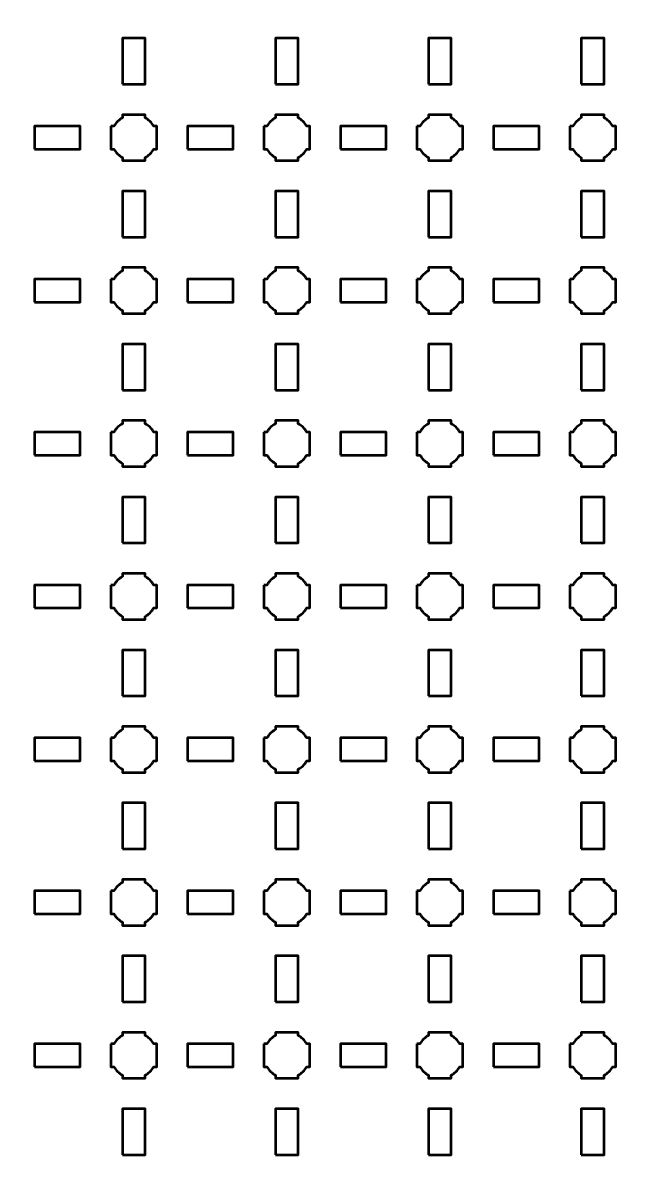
# Model space of a CAD drawing. Header units: centimetres. Extents: x -40.1 to 19.1, y -44.5 to 14.8.
# Drawn here: x -18.95 to -11, y -29.35 to -14.35 of the extents above; entities that cross this region are included whole.
import ezdxf

# ---------------------------------------------------------------- set-up
doc = ezdxf.new("R2010")
doc.units = ezdxf.units.CM
doc.header["$MEASUREMENT"] = 0
doc.layers.add('Layer 1', color=7, linetype='Continuous')

msp = doc.modelspace()

# ---------------------------------------------------------------- linework, layer by layer
at = {"layer": 'Layer 1', "color": 250, "lineweight": 53}
for points in [[(-17.65, -15.15), (-17.35, -15.15), (-17.35, -14.55), (-17.65, -14.55), (-17.65, -15.15)], [(-15.65, -15.15), (-15.35, -15.15), (-15.35, -14.55), (-15.65, -14.55), (-15.65, -15.15)], [(-13.65, -15.15), (-13.35, -15.15), (-13.35, -14.55), (-13.65, -14.55), (-13.65, -15.15)], [(-11.65, -15.15), (-11.35, -15.15), (-11.35, -14.55), (-11.65, -14.55), (-11.65, -15.15)], [(-18.8, -16), (-18.2, -16), (-18.2, -15.7), (-18.8, -15.7), (-18.8, -16)], [(-16.8, -16), (-16.2, -16), (-16.2, -15.7), (-16.8, -15.7), (-16.8, -16)], [(-14.8, -16), (-14.2, -16), (-14.2, -15.7), (-14.8, -15.7), (-14.8, -16)], [(-12.8, -16), (-12.2, -16), (-12.2, -15.7), (-12.8, -15.7), (-12.8, -16)], [(-17.65, -17.15), (-17.35, -17.15), (-17.35, -16.55), (-17.65, -16.55), (-17.65, -17.15)], [(-15.65, -17.15), (-15.35, -17.15), (-15.35, -16.55), (-15.65, -16.55), (-15.65, -17.15)], [(-13.65, -17.15), (-13.35, -17.15), (-13.35, -16.55), (-13.65, -16.55), (-13.65, -17.15)], [(-11.65, -17.15), (-11.35, -17.15), (-11.35, -16.55), (-11.65, -16.55), (-11.65, -17.15)], [(-18.8, -18), (-18.2, -18), (-18.2, -17.7), (-18.8, -17.7), (-18.8, -18)], [(-16.8, -18), (-16.2, -18), (-16.2, -17.7), (-16.8, -17.7), (-16.8, -18)], [(-14.8, -18), (-14.2, -18), (-14.2, -17.7), (-14.8, -17.7), (-14.8, -18)], [(-12.8, -18), (-12.2, -18), (-12.2, -17.7), (-12.8, -17.7), (-12.8, -18)], [(-17.65, -19.15), (-17.35, -19.15), (-17.35, -18.55), (-17.65, -18.55), (-17.65, -19.15)], [(-15.65, -19.15), (-15.35, -19.15), (-15.35, -18.55), (-15.65, -18.55), (-15.65, -19.15)], [(-13.65, -19.15), (-13.35, -19.15), (-13.35, -18.55), (-13.65, -18.55), (-13.65, -19.15)], [(-11.65, -19.15), (-11.35, -19.15), (-11.35, -18.55), (-11.65, -18.55), (-11.65, -19.15)], [(-18.8, -20), (-18.2, -20), (-18.2, -19.7), (-18.8, -19.7), (-18.8, -20)], [(-16.8, -20), (-16.2, -20), (-16.2, -19.7), (-16.8, -19.7), (-16.8, -20)], [(-14.8, -20), (-14.2, -20), (-14.2, -19.7), (-14.8, -19.7), (-14.8, -20)], [(-12.8, -20), (-12.2, -20), (-12.2, -19.7), (-12.8, -19.7), (-12.8, -20)], [(-17.65, -21.15), (-17.35, -21.15), (-17.35, -20.55), (-17.65, -20.55), (-17.65, -21.15)], [(-15.65, -21.15), (-15.35, -21.15), (-15.35, -20.55), (-15.65, -20.55), (-15.65, -21.15)], [(-13.65, -21.15), (-13.35, -21.15), (-13.35, -20.55), (-13.65, -20.55), (-13.65, -21.15)], [(-11.65, -21.15), (-11.35, -21.15), (-11.35, -20.55), (-11.65, -20.55), (-11.65, -21.15)], [(-18.8, -22), (-18.2, -22), (-18.2, -21.7), (-18.8, -21.7), (-18.8, -22)], [(-16.8, -22), (-16.2, -22), (-16.2, -21.7), (-16.8, -21.7), (-16.8, -22)], [(-14.8, -22), (-14.2, -22), (-14.2, -21.7), (-14.8, -21.7), (-14.8, -22)], [(-12.8, -22), (-12.2, -22), (-12.2, -21.7), (-12.8, -21.7), (-12.8, -22)], [(-17.65, -23.15), (-17.35, -23.15), (-17.35, -22.55), (-17.65, -22.55), (-17.65, -23.15)], [(-15.65, -23.15), (-15.35, -23.15), (-15.35, -22.55), (-15.65, -22.55), (-15.65, -23.15)], [(-13.65, -23.15), (-13.35, -23.15), (-13.35, -22.55), (-13.65, -22.55), (-13.65, -23.15)], [(-11.65, -23.15), (-11.35, -23.15), (-11.35, -22.55), (-11.65, -22.55), (-11.65, -23.15)], [(-18.8, -24), (-18.2, -24), (-18.2, -23.7), (-18.8, -23.7), (-18.8, -24)], [(-16.8, -24), (-16.2, -24), (-16.2, -23.7), (-16.8, -23.7), (-16.8, -24)], [(-14.8, -24), (-14.2, -24), (-14.2, -23.7), (-14.8, -23.7), (-14.8, -24)], [(-12.8, -24), (-12.2, -24), (-12.2, -23.7), (-12.8, -23.7), (-12.8, -24)], [(-17.65, -25.15), (-17.35, -25.15), (-17.35, -24.55), (-17.65, -24.55), (-17.65, -25.15)], [(-15.65, -25.15), (-15.35, -25.15), (-15.35, -24.55), (-15.65, -24.55), (-15.65, -25.15)], [(-13.65, -25.15), (-13.35, -25.15), (-13.35, -24.55), (-13.65, -24.55), (-13.65, -25.15)], [(-11.65, -25.15), (-11.35, -25.15), (-11.35, -24.55), (-11.65, -24.55), (-11.65, -25.15)], [(-18.8, -26), (-18.2, -26), (-18.2, -25.7), (-18.8, -25.7), (-18.8, -26)], [(-16.8, -26), (-16.2, -26), (-16.2, -25.7), (-16.8, -25.7), (-16.8, -26)], [(-14.8, -26), (-14.2, -26), (-14.2, -25.7), (-14.8, -25.7), (-14.8, -26)], [(-12.8, -26), (-12.2, -26), (-12.2, -25.7), (-12.8, -25.7), (-12.8, -26)], [(-17.65, -27.15), (-17.35, -27.15), (-17.35, -26.55), (-17.65, -26.55), (-17.65, -27.15)], [(-15.65, -27.15), (-15.35, -27.15), (-15.35, -26.55), (-15.65, -26.55), (-15.65, -27.15)], [(-13.65, -27.15), (-13.35, -27.15), (-13.35, -26.55), (-13.65, -26.55), (-13.65, -27.15)], [(-11.65, -27.15), (-11.35, -27.15), (-11.35, -26.55), (-11.65, -26.55), (-11.65, -27.15)], [(-18.8, -28), (-18.2, -28), (-18.2, -27.7), (-18.8, -27.7), (-18.8, -28)], [(-16.8, -28), (-16.2, -28), (-16.2, -27.7), (-16.8, -27.7), (-16.8, -28)], [(-14.8, -28), (-14.2, -28), (-14.2, -27.7), (-14.8, -27.7), (-14.8, -28)], [(-12.8, -28), (-12.2, -28), (-12.2, -27.7), (-12.8, -27.7), (-12.8, -28)], [(-17.65, -29.15), (-17.35, -29.15), (-17.35, -28.55), (-17.65, -28.55), (-17.65, -29.15)], [(-15.65, -29.15), (-15.35, -29.15), (-15.35, -28.55), (-15.65, -28.55), (-15.65, -29.15)], [(-13.65, -29.15), (-13.35, -29.15), (-13.35, -28.55), (-13.65, -28.55), (-13.65, -29.15)], [(-11.65, -29.15), (-11.35, -29.15), (-11.35, -28.55), (-11.65, -28.55), (-11.65, -29.15)]]:
    msp.add_lwpolyline(points, close=True, dxfattribs=at)
msp.add_open_spline([(-40.15, -44), (-40.15, -44), (-40.15, 14.3), (-40.15, 14.3), (-40.15, 14.3), (-40.15, 14.57609), (-39.92609, 14.8), (-39.65, 14.8), (-39.65, 14.8), (-39.65, 14.8), (18.65, 14.8), (18.65, 14.8), (18.65, 14.8), (18.92609, 14.8), (19.15, 14.57609), (19.15, 14.3), (19.15, 14.3), (19.15, 14.3), (19.15, -44), (19.15, -44), (19.15, -44), (19.15, -44.27609), (18.92609, -44.5), (18.65, -44.5), (18.65, -44.5), (18.65, -44.5), (-39.65, -44.5), (-39.65, -44.5), (-39.65, -44.5), (-39.92609, -44.5), (-40.15, -44.27609), (-40.15, -44)], degree=3, knots=[0, 0, 0, 0, 0.125, 0.125, 0.125, 0.125, 0.25, 0.25, 0.25, 0.25, 0.375, 0.375, 0.375, 0.375, 0.5, 0.5, 0.5, 0.5, 0.625, 0.625, 0.625, 0.625, 0.75, 0.75, 0.75, 0.75, 0.875, 0.875, 0.875, 0.875, 1, 1, 1, 1], dxfattribs=at)
at = {"layer": 'Layer 1', "lineweight": 53}
for points in [[(-17.8, -15.7), (-17.8, -15.7), (-17.75985, -15.7), (-17.75985, -15.7), (-17.75985, -15.7), (-17.7335, -15.65447), (-17.69553, -15.6165), (-17.65, -15.59015), (-17.65, -15.59015), (-17.65, -15.59015), (-17.65, -15.55), (-17.65, -15.55), (-17.65, -15.55), (-17.65, -15.55), (-17.5, -15.55), (-17.5, -15.55), (-17.5, -15.55), (-17.5, -15.55), (-17.35, -15.55), (-17.35, -15.55), (-17.35, -15.55), (-17.35, -15.55), (-17.35, -15.59015), (-17.35, -15.59015), (-17.35, -15.59015), (-17.30447, -15.6165), (-17.2665, -15.65447), (-17.24015, -15.7), (-17.24015, -15.7), (-17.24015, -15.7), (-17.2, -15.7), (-17.2, -15.7), (-17.2, -15.7), (-17.2, -15.7), (-17.2, -15.85), (-17.2, -15.85), (-17.2, -15.85), (-17.2, -15.85), (-17.2, -16), (-17.2, -16), (-17.2, -16), (-17.2, -16), (-17.24015, -16), (-17.24015, -16), (-17.24015, -16), (-17.2665, -16.04553), (-17.30447, -16.0835), (-17.35, -16.10985), (-17.35, -16.10985), (-17.35, -16.10985), (-17.35, -16.15), (-17.35, -16.15), (-17.35, -16.15), (-17.35, -16.15), (-17.5, -16.15), (-17.5, -16.15), (-17.5, -16.15), (-17.5, -16.15), (-17.65, -16.15), (-17.65, -16.15), (-17.65, -16.15), (-17.65, -16.15), (-17.65, -16.10985), (-17.65, -16.10985), (-17.65, -16.10985), (-17.69553, -16.0835), (-17.7335, -16.04553), (-17.75985, -16), (-17.75985, -16), (-17.75985, -16), (-17.8, -16), (-17.8, -16), (-17.8, -16), (-17.8, -16), (-17.8, -15.85), (-17.8, -15.85), (-17.8, -15.85), (-17.8, -15.85), (-17.8, -15.7), (-17.8, -15.7)], [(-15.8, -15.7), (-15.8, -15.7), (-15.75985, -15.7), (-15.75985, -15.7), (-15.75985, -15.7), (-15.7335, -15.65447), (-15.69553, -15.6165), (-15.65, -15.59015), (-15.65, -15.59015), (-15.65, -15.59015), (-15.65, -15.55), (-15.65, -15.55), (-15.65, -15.55), (-15.65, -15.55), (-15.5, -15.55), (-15.5, -15.55), (-15.5, -15.55), (-15.5, -15.55), (-15.35, -15.55), (-15.35, -15.55), (-15.35, -15.55), (-15.35, -15.55), (-15.35, -15.59015), (-15.35, -15.59015), (-15.35, -15.59015), (-15.30447, -15.6165), (-15.2665, -15.65447), (-15.24015, -15.7), (-15.24015, -15.7), (-15.24015, -15.7), (-15.2, -15.7), (-15.2, -15.7), (-15.2, -15.7), (-15.2, -15.7), (-15.2, -15.85), (-15.2, -15.85), (-15.2, -15.85), (-15.2, -15.85), (-15.2, -16), (-15.2, -16), (-15.2, -16), (-15.2, -16), (-15.24015, -16), (-15.24015, -16), (-15.24015, -16), (-15.2665, -16.04553), (-15.30447, -16.0835), (-15.35, -16.10985), (-15.35, -16.10985), (-15.35, -16.10985), (-15.35, -16.15), (-15.35, -16.15), (-15.35, -16.15), (-15.35, -16.15), (-15.5, -16.15), (-15.5, -16.15), (-15.5, -16.15), (-15.5, -16.15), (-15.65, -16.15), (-15.65, -16.15), (-15.65, -16.15), (-15.65, -16.15), (-15.65, -16.10985), (-15.65, -16.10985), (-15.65, -16.10985), (-15.69553, -16.0835), (-15.7335, -16.04553), (-15.75985, -16), (-15.75985, -16), (-15.75985, -16), (-15.8, -16), (-15.8, -16), (-15.8, -16), (-15.8, -16), (-15.8, -15.85), (-15.8, -15.85), (-15.8, -15.85), (-15.8, -15.85), (-15.8, -15.7), (-15.8, -15.7)], [(-13.8, -15.7), (-13.8, -15.7), (-13.75985, -15.7), (-13.75985, -15.7), (-13.75985, -15.7), (-13.7335, -15.65447), (-13.69553, -15.6165), (-13.65, -15.59015), (-13.65, -15.59015), (-13.65, -15.59015), (-13.65, -15.55), (-13.65, -15.55), (-13.65, -15.55), (-13.65, -15.55), (-13.5, -15.55), (-13.5, -15.55), (-13.5, -15.55), (-13.5, -15.55), (-13.35, -15.55), (-13.35, -15.55), (-13.35, -15.55), (-13.35, -15.55), (-13.35, -15.59015), (-13.35, -15.59015), (-13.35, -15.59015), (-13.30447, -15.6165), (-13.2665, -15.65447), (-13.24015, -15.7), (-13.24015, -15.7), (-13.24015, -15.7), (-13.2, -15.7), (-13.2, -15.7), (-13.2, -15.7), (-13.2, -15.7), (-13.2, -15.85), (-13.2, -15.85), (-13.2, -15.85), (-13.2, -15.85), (-13.2, -16), (-13.2, -16), (-13.2, -16), (-13.2, -16), (-13.24015, -16), (-13.24015, -16), (-13.24015, -16), (-13.2665, -16.04553), (-13.30447, -16.0835), (-13.35, -16.10985), (-13.35, -16.10985), (-13.35, -16.10985), (-13.35, -16.15), (-13.35, -16.15), (-13.35, -16.15), (-13.35, -16.15), (-13.5, -16.15), (-13.5, -16.15), (-13.5, -16.15), (-13.5, -16.15), (-13.65, -16.15), (-13.65, -16.15), (-13.65, -16.15), (-13.65, -16.15), (-13.65, -16.10985), (-13.65, -16.10985), (-13.65, -16.10985), (-13.69553, -16.0835), (-13.7335, -16.04553), (-13.75985, -16), (-13.75985, -16), (-13.75985, -16), (-13.8, -16), (-13.8, -16), (-13.8, -16), (-13.8, -16), (-13.8, -15.85), (-13.8, -15.85), (-13.8, -15.85), (-13.8, -15.85), (-13.8, -15.7), (-13.8, -15.7)], [(-11.8, -15.7), (-11.8, -15.7), (-11.75985, -15.7), (-11.75985, -15.7), (-11.75985, -15.7), (-11.7335, -15.65447), (-11.69553, -15.6165), (-11.65, -15.59015), (-11.65, -15.59015), (-11.65, -15.59015), (-11.65, -15.55), (-11.65, -15.55), (-11.65, -15.55), (-11.65, -15.55), (-11.5, -15.55), (-11.5, -15.55), (-11.5, -15.55), (-11.5, -15.55), (-11.35, -15.55), (-11.35, -15.55), (-11.35, -15.55), (-11.35, -15.55), (-11.35, -15.59015), (-11.35, -15.59015), (-11.35, -15.59015), (-11.30447, -15.6165), (-11.2665, -15.65447), (-11.24015, -15.7), (-11.24015, -15.7), (-11.24015, -15.7), (-11.2, -15.7), (-11.2, -15.7), (-11.2, -15.7), (-11.2, -15.7), (-11.2, -15.85), (-11.2, -15.85), (-11.2, -15.85), (-11.2, -15.85), (-11.2, -16), (-11.2, -16), (-11.2, -16), (-11.2, -16), (-11.24015, -16), (-11.24015, -16), (-11.24015, -16), (-11.2665, -16.04553), (-11.30447, -16.0835), (-11.35, -16.10985), (-11.35, -16.10985), (-11.35, -16.10985), (-11.35, -16.15), (-11.35, -16.15), (-11.35, -16.15), (-11.35, -16.15), (-11.5, -16.15), (-11.5, -16.15), (-11.5, -16.15), (-11.5, -16.15), (-11.65, -16.15), (-11.65, -16.15), (-11.65, -16.15), (-11.65, -16.15), (-11.65, -16.10985), (-11.65, -16.10985), (-11.65, -16.10985), (-11.69553, -16.0835), (-11.7335, -16.04553), (-11.75985, -16), (-11.75985, -16), (-11.75985, -16), (-11.8, -16), (-11.8, -16), (-11.8, -16), (-11.8, -16), (-11.8, -15.85), (-11.8, -15.85), (-11.8, -15.85), (-11.8, -15.85), (-11.8, -15.7), (-11.8, -15.7)], [(-17.8, -17.7), (-17.8, -17.7), (-17.75985, -17.7), (-17.75985, -17.7), (-17.75985, -17.7), (-17.7335, -17.65447), (-17.69553, -17.6165), (-17.65, -17.59015), (-17.65, -17.59015), (-17.65, -17.59015), (-17.65, -17.55), (-17.65, -17.55), (-17.65, -17.55), (-17.65, -17.55), (-17.5, -17.55), (-17.5, -17.55), (-17.5, -17.55), (-17.5, -17.55), (-17.35, -17.55), (-17.35, -17.55), (-17.35, -17.55), (-17.35, -17.55), (-17.35, -17.59015), (-17.35, -17.59015), (-17.35, -17.59015), (-17.30447, -17.6165), (-17.2665, -17.65447), (-17.24015, -17.7), (-17.24015, -17.7), (-17.24015, -17.7), (-17.2, -17.7), (-17.2, -17.7), (-17.2, -17.7), (-17.2, -17.7), (-17.2, -17.85), (-17.2, -17.85), (-17.2, -17.85), (-17.2, -17.85), (-17.2, -18), (-17.2, -18), (-17.2, -18), (-17.2, -18), (-17.24015, -18), (-17.24015, -18), (-17.24015, -18), (-17.2665, -18.04553), (-17.30447, -18.0835), (-17.35, -18.10985), (-17.35, -18.10985), (-17.35, -18.10985), (-17.35, -18.15), (-17.35, -18.15), (-17.35, -18.15), (-17.35, -18.15), (-17.5, -18.15), (-17.5, -18.15), (-17.5, -18.15), (-17.5, -18.15), (-17.65, -18.15), (-17.65, -18.15), (-17.65, -18.15), (-17.65, -18.15), (-17.65, -18.10985), (-17.65, -18.10985), (-17.65, -18.10985), (-17.69553, -18.0835), (-17.7335, -18.04553), (-17.75985, -18), (-17.75985, -18), (-17.75985, -18), (-17.8, -18), (-17.8, -18), (-17.8, -18), (-17.8, -18), (-17.8, -17.85), (-17.8, -17.85), (-17.8, -17.85), (-17.8, -17.85), (-17.8, -17.7), (-17.8, -17.7)], [(-15.8, -17.7), (-15.8, -17.7), (-15.75985, -17.7), (-15.75985, -17.7), (-15.75985, -17.7), (-15.7335, -17.65447), (-15.69553, -17.6165), (-15.65, -17.59015), (-15.65, -17.59015), (-15.65, -17.59015), (-15.65, -17.55), (-15.65, -17.55), (-15.65, -17.55), (-15.65, -17.55), (-15.5, -17.55), (-15.5, -17.55), (-15.5, -17.55), (-15.5, -17.55), (-15.35, -17.55), (-15.35, -17.55), (-15.35, -17.55), (-15.35, -17.55), (-15.35, -17.59015), (-15.35, -17.59015), (-15.35, -17.59015), (-15.30447, -17.6165), (-15.2665, -17.65447), (-15.24015, -17.7), (-15.24015, -17.7), (-15.24015, -17.7), (-15.2, -17.7), (-15.2, -17.7), (-15.2, -17.7), (-15.2, -17.7), (-15.2, -17.85), (-15.2, -17.85), (-15.2, -17.85), (-15.2, -17.85), (-15.2, -18), (-15.2, -18), (-15.2, -18), (-15.2, -18), (-15.24015, -18), (-15.24015, -18), (-15.24015, -18), (-15.2665, -18.04553), (-15.30447, -18.0835), (-15.35, -18.10985), (-15.35, -18.10985), (-15.35, -18.10985), (-15.35, -18.15), (-15.35, -18.15), (-15.35, -18.15), (-15.35, -18.15), (-15.5, -18.15), (-15.5, -18.15), (-15.5, -18.15), (-15.5, -18.15), (-15.65, -18.15), (-15.65, -18.15), (-15.65, -18.15), (-15.65, -18.15), (-15.65, -18.10985), (-15.65, -18.10985), (-15.65, -18.10985), (-15.69553, -18.0835), (-15.7335, -18.04553), (-15.75985, -18), (-15.75985, -18), (-15.75985, -18), (-15.8, -18), (-15.8, -18), (-15.8, -18), (-15.8, -18), (-15.8, -17.85), (-15.8, -17.85), (-15.8, -17.85), (-15.8, -17.85), (-15.8, -17.7), (-15.8, -17.7)], [(-13.8, -17.7), (-13.8, -17.7), (-13.75985, -17.7), (-13.75985, -17.7), (-13.75985, -17.7), (-13.7335, -17.65447), (-13.69553, -17.6165), (-13.65, -17.59015), (-13.65, -17.59015), (-13.65, -17.59015), (-13.65, -17.55), (-13.65, -17.55), (-13.65, -17.55), (-13.65, -17.55), (-13.5, -17.55), (-13.5, -17.55), (-13.5, -17.55), (-13.5, -17.55), (-13.35, -17.55), (-13.35, -17.55), (-13.35, -17.55), (-13.35, -17.55), (-13.35, -17.59015), (-13.35, -17.59015), (-13.35, -17.59015), (-13.30447, -17.6165), (-13.2665, -17.65447), (-13.24015, -17.7), (-13.24015, -17.7), (-13.24015, -17.7), (-13.2, -17.7), (-13.2, -17.7), (-13.2, -17.7), (-13.2, -17.7), (-13.2, -17.85), (-13.2, -17.85), (-13.2, -17.85), (-13.2, -17.85), (-13.2, -18), (-13.2, -18), (-13.2, -18), (-13.2, -18), (-13.24015, -18), (-13.24015, -18), (-13.24015, -18), (-13.2665, -18.04553), (-13.30447, -18.0835), (-13.35, -18.10985), (-13.35, -18.10985), (-13.35, -18.10985), (-13.35, -18.15), (-13.35, -18.15), (-13.35, -18.15), (-13.35, -18.15), (-13.5, -18.15), (-13.5, -18.15), (-13.5, -18.15), (-13.5, -18.15), (-13.65, -18.15), (-13.65, -18.15), (-13.65, -18.15), (-13.65, -18.15), (-13.65, -18.10985), (-13.65, -18.10985), (-13.65, -18.10985), (-13.69553, -18.0835), (-13.7335, -18.04553), (-13.75985, -18), (-13.75985, -18), (-13.75985, -18), (-13.8, -18), (-13.8, -18), (-13.8, -18), (-13.8, -18), (-13.8, -17.85), (-13.8, -17.85), (-13.8, -17.85), (-13.8, -17.85), (-13.8, -17.7), (-13.8, -17.7)], [(-11.8, -17.7), (-11.8, -17.7), (-11.75985, -17.7), (-11.75985, -17.7), (-11.75985, -17.7), (-11.7335, -17.65447), (-11.69553, -17.6165), (-11.65, -17.59015), (-11.65, -17.59015), (-11.65, -17.59015), (-11.65, -17.55), (-11.65, -17.55), (-11.65, -17.55), (-11.65, -17.55), (-11.5, -17.55), (-11.5, -17.55), (-11.5, -17.55), (-11.5, -17.55), (-11.35, -17.55), (-11.35, -17.55), (-11.35, -17.55), (-11.35, -17.55), (-11.35, -17.59015), (-11.35, -17.59015), (-11.35, -17.59015), (-11.30447, -17.6165), (-11.2665, -17.65447), (-11.24015, -17.7), (-11.24015, -17.7), (-11.24015, -17.7), (-11.2, -17.7), (-11.2, -17.7), (-11.2, -17.7), (-11.2, -17.7), (-11.2, -17.85), (-11.2, -17.85), (-11.2, -17.85), (-11.2, -17.85), (-11.2, -18), (-11.2, -18), (-11.2, -18), (-11.2, -18), (-11.24015, -18), (-11.24015, -18), (-11.24015, -18), (-11.2665, -18.04553), (-11.30447, -18.0835), (-11.35, -18.10985), (-11.35, -18.10985), (-11.35, -18.10985), (-11.35, -18.15), (-11.35, -18.15), (-11.35, -18.15), (-11.35, -18.15), (-11.5, -18.15), (-11.5, -18.15), (-11.5, -18.15), (-11.5, -18.15), (-11.65, -18.15), (-11.65, -18.15), (-11.65, -18.15), (-11.65, -18.15), (-11.65, -18.10985), (-11.65, -18.10985), (-11.65, -18.10985), (-11.69553, -18.0835), (-11.7335, -18.04553), (-11.75985, -18), (-11.75985, -18), (-11.75985, -18), (-11.8, -18), (-11.8, -18), (-11.8, -18), (-11.8, -18), (-11.8, -17.85), (-11.8, -17.85), (-11.8, -17.85), (-11.8, -17.85), (-11.8, -17.7), (-11.8, -17.7)], [(-17.8, -19.7), (-17.8, -19.7), (-17.75985, -19.7), (-17.75985, -19.7), (-17.75985, -19.7), (-17.7335, -19.65447), (-17.69553, -19.6165), (-17.65, -19.59015), (-17.65, -19.59015), (-17.65, -19.59015), (-17.65, -19.55), (-17.65, -19.55), (-17.65, -19.55), (-17.65, -19.55), (-17.5, -19.55), (-17.5, -19.55), (-17.5, -19.55), (-17.5, -19.55), (-17.35, -19.55), (-17.35, -19.55), (-17.35, -19.55), (-17.35, -19.55), (-17.35, -19.59015), (-17.35, -19.59015), (-17.35, -19.59015), (-17.30447, -19.6165), (-17.2665, -19.65447), (-17.24015, -19.7), (-17.24015, -19.7), (-17.24015, -19.7), (-17.2, -19.7), (-17.2, -19.7), (-17.2, -19.7), (-17.2, -19.7), (-17.2, -19.85), (-17.2, -19.85), (-17.2, -19.85), (-17.2, -19.85), (-17.2, -20), (-17.2, -20), (-17.2, -20), (-17.2, -20), (-17.24015, -20), (-17.24015, -20), (-17.24015, -20), (-17.2665, -20.04553), (-17.30447, -20.0835), (-17.35, -20.10985), (-17.35, -20.10985), (-17.35, -20.10985), (-17.35, -20.15), (-17.35, -20.15), (-17.35, -20.15), (-17.35, -20.15), (-17.5, -20.15), (-17.5, -20.15), (-17.5, -20.15), (-17.5, -20.15), (-17.65, -20.15), (-17.65, -20.15), (-17.65, -20.15), (-17.65, -20.15), (-17.65, -20.10985), (-17.65, -20.10985), (-17.65, -20.10985), (-17.69553, -20.0835), (-17.7335, -20.04553), (-17.75985, -20), (-17.75985, -20), (-17.75985, -20), (-17.8, -20), (-17.8, -20), (-17.8, -20), (-17.8, -20), (-17.8, -19.85), (-17.8, -19.85), (-17.8, -19.85), (-17.8, -19.85), (-17.8, -19.7), (-17.8, -19.7)], [(-15.8, -19.7), (-15.8, -19.7), (-15.75985, -19.7), (-15.75985, -19.7), (-15.75985, -19.7), (-15.7335, -19.65447), (-15.69553, -19.6165), (-15.65, -19.59015), (-15.65, -19.59015), (-15.65, -19.59015), (-15.65, -19.55), (-15.65, -19.55), (-15.65, -19.55), (-15.65, -19.55), (-15.5, -19.55), (-15.5, -19.55), (-15.5, -19.55), (-15.5, -19.55), (-15.35, -19.55), (-15.35, -19.55), (-15.35, -19.55), (-15.35, -19.55), (-15.35, -19.59015), (-15.35, -19.59015), (-15.35, -19.59015), (-15.30447, -19.6165), (-15.2665, -19.65447), (-15.24015, -19.7), (-15.24015, -19.7), (-15.24015, -19.7), (-15.2, -19.7), (-15.2, -19.7), (-15.2, -19.7), (-15.2, -19.7), (-15.2, -19.85), (-15.2, -19.85), (-15.2, -19.85), (-15.2, -19.85), (-15.2, -20), (-15.2, -20), (-15.2, -20), (-15.2, -20), (-15.24015, -20), (-15.24015, -20), (-15.24015, -20), (-15.2665, -20.04553), (-15.30447, -20.0835), (-15.35, -20.10985), (-15.35, -20.10985), (-15.35, -20.10985), (-15.35, -20.15), (-15.35, -20.15), (-15.35, -20.15), (-15.35, -20.15), (-15.5, -20.15), (-15.5, -20.15), (-15.5, -20.15), (-15.5, -20.15), (-15.65, -20.15), (-15.65, -20.15), (-15.65, -20.15), (-15.65, -20.15), (-15.65, -20.10985), (-15.65, -20.10985), (-15.65, -20.10985), (-15.69553, -20.0835), (-15.7335, -20.04553), (-15.75985, -20), (-15.75985, -20), (-15.75985, -20), (-15.8, -20), (-15.8, -20), (-15.8, -20), (-15.8, -20), (-15.8, -19.85), (-15.8, -19.85), (-15.8, -19.85), (-15.8, -19.85), (-15.8, -19.7), (-15.8, -19.7)], [(-13.8, -19.7), (-13.8, -19.7), (-13.75985, -19.7), (-13.75985, -19.7), (-13.75985, -19.7), (-13.7335, -19.65447), (-13.69553, -19.6165), (-13.65, -19.59015), (-13.65, -19.59015), (-13.65, -19.59015), (-13.65, -19.55), (-13.65, -19.55), (-13.65, -19.55), (-13.65, -19.55), (-13.5, -19.55), (-13.5, -19.55), (-13.5, -19.55), (-13.5, -19.55), (-13.35, -19.55), (-13.35, -19.55), (-13.35, -19.55), (-13.35, -19.55), (-13.35, -19.59015), (-13.35, -19.59015), (-13.35, -19.59015), (-13.30447, -19.6165), (-13.2665, -19.65447), (-13.24015, -19.7), (-13.24015, -19.7), (-13.24015, -19.7), (-13.2, -19.7), (-13.2, -19.7), (-13.2, -19.7), (-13.2, -19.7), (-13.2, -19.85), (-13.2, -19.85), (-13.2, -19.85), (-13.2, -19.85), (-13.2, -20), (-13.2, -20), (-13.2, -20), (-13.2, -20), (-13.24015, -20), (-13.24015, -20), (-13.24015, -20), (-13.2665, -20.04553), (-13.30447, -20.0835), (-13.35, -20.10985), (-13.35, -20.10985), (-13.35, -20.10985), (-13.35, -20.15), (-13.35, -20.15), (-13.35, -20.15), (-13.35, -20.15), (-13.5, -20.15), (-13.5, -20.15), (-13.5, -20.15), (-13.5, -20.15), (-13.65, -20.15), (-13.65, -20.15), (-13.65, -20.15), (-13.65, -20.15), (-13.65, -20.10985), (-13.65, -20.10985), (-13.65, -20.10985), (-13.69553, -20.0835), (-13.7335, -20.04553), (-13.75985, -20), (-13.75985, -20), (-13.75985, -20), (-13.8, -20), (-13.8, -20), (-13.8, -20), (-13.8, -20), (-13.8, -19.85), (-13.8, -19.85), (-13.8, -19.85), (-13.8, -19.85), (-13.8, -19.7), (-13.8, -19.7)], [(-11.8, -19.7), (-11.8, -19.7), (-11.75985, -19.7), (-11.75985, -19.7), (-11.75985, -19.7), (-11.7335, -19.65447), (-11.69553, -19.6165), (-11.65, -19.59015), (-11.65, -19.59015), (-11.65, -19.59015), (-11.65, -19.55), (-11.65, -19.55), (-11.65, -19.55), (-11.65, -19.55), (-11.5, -19.55), (-11.5, -19.55), (-11.5, -19.55), (-11.5, -19.55), (-11.35, -19.55), (-11.35, -19.55), (-11.35, -19.55), (-11.35, -19.55), (-11.35, -19.59015), (-11.35, -19.59015), (-11.35, -19.59015), (-11.30447, -19.6165), (-11.2665, -19.65447), (-11.24015, -19.7), (-11.24015, -19.7), (-11.24015, -19.7), (-11.2, -19.7), (-11.2, -19.7), (-11.2, -19.7), (-11.2, -19.7), (-11.2, -19.85), (-11.2, -19.85), (-11.2, -19.85), (-11.2, -19.85), (-11.2, -20), (-11.2, -20), (-11.2, -20), (-11.2, -20), (-11.24015, -20), (-11.24015, -20), (-11.24015, -20), (-11.2665, -20.04553), (-11.30447, -20.0835), (-11.35, -20.10985), (-11.35, -20.10985), (-11.35, -20.10985), (-11.35, -20.15), (-11.35, -20.15), (-11.35, -20.15), (-11.35, -20.15), (-11.5, -20.15), (-11.5, -20.15), (-11.5, -20.15), (-11.5, -20.15), (-11.65, -20.15), (-11.65, -20.15), (-11.65, -20.15), (-11.65, -20.15), (-11.65, -20.10985), (-11.65, -20.10985), (-11.65, -20.10985), (-11.69553, -20.0835), (-11.7335, -20.04553), (-11.75985, -20), (-11.75985, -20), (-11.75985, -20), (-11.8, -20), (-11.8, -20), (-11.8, -20), (-11.8, -20), (-11.8, -19.85), (-11.8, -19.85), (-11.8, -19.85), (-11.8, -19.85), (-11.8, -19.7), (-11.8, -19.7)], [(-17.8, -21.7), (-17.8, -21.7), (-17.75985, -21.7), (-17.75985, -21.7), (-17.75985, -21.7), (-17.7335, -21.65447), (-17.69553, -21.6165), (-17.65, -21.59015), (-17.65, -21.59015), (-17.65, -21.59015), (-17.65, -21.55), (-17.65, -21.55), (-17.65, -21.55), (-17.65, -21.55), (-17.5, -21.55), (-17.5, -21.55), (-17.5, -21.55), (-17.5, -21.55), (-17.35, -21.55), (-17.35, -21.55), (-17.35, -21.55), (-17.35, -21.55), (-17.35, -21.59015), (-17.35, -21.59015), (-17.35, -21.59015), (-17.30447, -21.6165), (-17.2665, -21.65447), (-17.24015, -21.7), (-17.24015, -21.7), (-17.24015, -21.7), (-17.2, -21.7), (-17.2, -21.7), (-17.2, -21.7), (-17.2, -21.7), (-17.2, -21.85), (-17.2, -21.85), (-17.2, -21.85), (-17.2, -21.85), (-17.2, -22), (-17.2, -22), (-17.2, -22), (-17.2, -22), (-17.24015, -22), (-17.24015, -22), (-17.24015, -22), (-17.2665, -22.04553), (-17.30447, -22.0835), (-17.35, -22.10985), (-17.35, -22.10985), (-17.35, -22.10985), (-17.35, -22.15), (-17.35, -22.15), (-17.35, -22.15), (-17.35, -22.15), (-17.5, -22.15), (-17.5, -22.15), (-17.5, -22.15), (-17.5, -22.15), (-17.65, -22.15), (-17.65, -22.15), (-17.65, -22.15), (-17.65, -22.15), (-17.65, -22.10985), (-17.65, -22.10985), (-17.65, -22.10985), (-17.69553, -22.0835), (-17.7335, -22.04553), (-17.75985, -22), (-17.75985, -22), (-17.75985, -22), (-17.8, -22), (-17.8, -22), (-17.8, -22), (-17.8, -22), (-17.8, -21.85), (-17.8, -21.85), (-17.8, -21.85), (-17.8, -21.85), (-17.8, -21.7), (-17.8, -21.7)], [(-15.8, -21.7), (-15.8, -21.7), (-15.75985, -21.7), (-15.75985, -21.7), (-15.75985, -21.7), (-15.7335, -21.65447), (-15.69553, -21.6165), (-15.65, -21.59015), (-15.65, -21.59015), (-15.65, -21.59015), (-15.65, -21.55), (-15.65, -21.55), (-15.65, -21.55), (-15.65, -21.55), (-15.5, -21.55), (-15.5, -21.55), (-15.5, -21.55), (-15.5, -21.55), (-15.35, -21.55), (-15.35, -21.55), (-15.35, -21.55), (-15.35, -21.55), (-15.35, -21.59015), (-15.35, -21.59015), (-15.35, -21.59015), (-15.30447, -21.6165), (-15.2665, -21.65447), (-15.24015, -21.7), (-15.24015, -21.7), (-15.24015, -21.7), (-15.2, -21.7), (-15.2, -21.7), (-15.2, -21.7), (-15.2, -21.7), (-15.2, -21.85), (-15.2, -21.85), (-15.2, -21.85), (-15.2, -21.85), (-15.2, -22), (-15.2, -22), (-15.2, -22), (-15.2, -22), (-15.24015, -22), (-15.24015, -22), (-15.24015, -22), (-15.2665, -22.04553), (-15.30447, -22.0835), (-15.35, -22.10985), (-15.35, -22.10985), (-15.35, -22.10985), (-15.35, -22.15), (-15.35, -22.15), (-15.35, -22.15), (-15.35, -22.15), (-15.5, -22.15), (-15.5, -22.15), (-15.5, -22.15), (-15.5, -22.15), (-15.65, -22.15), (-15.65, -22.15), (-15.65, -22.15), (-15.65, -22.15), (-15.65, -22.10985), (-15.65, -22.10985), (-15.65, -22.10985), (-15.69553, -22.0835), (-15.7335, -22.04553), (-15.75985, -22), (-15.75985, -22), (-15.75985, -22), (-15.8, -22), (-15.8, -22), (-15.8, -22), (-15.8, -22), (-15.8, -21.85), (-15.8, -21.85), (-15.8, -21.85), (-15.8, -21.85), (-15.8, -21.7), (-15.8, -21.7)], [(-13.8, -21.7), (-13.8, -21.7), (-13.75985, -21.7), (-13.75985, -21.7), (-13.75985, -21.7), (-13.7335, -21.65447), (-13.69553, -21.6165), (-13.65, -21.59015), (-13.65, -21.59015), (-13.65, -21.59015), (-13.65, -21.55), (-13.65, -21.55), (-13.65, -21.55), (-13.65, -21.55), (-13.5, -21.55), (-13.5, -21.55), (-13.5, -21.55), (-13.5, -21.55), (-13.35, -21.55), (-13.35, -21.55), (-13.35, -21.55), (-13.35, -21.55), (-13.35, -21.59015), (-13.35, -21.59015), (-13.35, -21.59015), (-13.30447, -21.6165), (-13.2665, -21.65447), (-13.24015, -21.7), (-13.24015, -21.7), (-13.24015, -21.7), (-13.2, -21.7), (-13.2, -21.7), (-13.2, -21.7), (-13.2, -21.7), (-13.2, -21.85), (-13.2, -21.85), (-13.2, -21.85), (-13.2, -21.85), (-13.2, -22), (-13.2, -22), (-13.2, -22), (-13.2, -22), (-13.24015, -22), (-13.24015, -22), (-13.24015, -22), (-13.2665, -22.04553), (-13.30447, -22.0835), (-13.35, -22.10985), (-13.35, -22.10985), (-13.35, -22.10985), (-13.35, -22.15), (-13.35, -22.15), (-13.35, -22.15), (-13.35, -22.15), (-13.5, -22.15), (-13.5, -22.15), (-13.5, -22.15), (-13.5, -22.15), (-13.65, -22.15), (-13.65, -22.15), (-13.65, -22.15), (-13.65, -22.15), (-13.65, -22.10985), (-13.65, -22.10985), (-13.65, -22.10985), (-13.69553, -22.0835), (-13.7335, -22.04553), (-13.75985, -22), (-13.75985, -22), (-13.75985, -22), (-13.8, -22), (-13.8, -22), (-13.8, -22), (-13.8, -22), (-13.8, -21.85), (-13.8, -21.85), (-13.8, -21.85), (-13.8, -21.85), (-13.8, -21.7), (-13.8, -21.7)], [(-11.8, -21.7), (-11.8, -21.7), (-11.75985, -21.7), (-11.75985, -21.7), (-11.75985, -21.7), (-11.7335, -21.65447), (-11.69553, -21.6165), (-11.65, -21.59015), (-11.65, -21.59015), (-11.65, -21.59015), (-11.65, -21.55), (-11.65, -21.55), (-11.65, -21.55), (-11.65, -21.55), (-11.5, -21.55), (-11.5, -21.55), (-11.5, -21.55), (-11.5, -21.55), (-11.35, -21.55), (-11.35, -21.55), (-11.35, -21.55), (-11.35, -21.55), (-11.35, -21.59015), (-11.35, -21.59015), (-11.35, -21.59015), (-11.30447, -21.6165), (-11.2665, -21.65447), (-11.24015, -21.7), (-11.24015, -21.7), (-11.24015, -21.7), (-11.2, -21.7), (-11.2, -21.7), (-11.2, -21.7), (-11.2, -21.7), (-11.2, -21.85), (-11.2, -21.85), (-11.2, -21.85), (-11.2, -21.85), (-11.2, -22), (-11.2, -22), (-11.2, -22), (-11.2, -22), (-11.24015, -22), (-11.24015, -22), (-11.24015, -22), (-11.2665, -22.04553), (-11.30447, -22.0835), (-11.35, -22.10985), (-11.35, -22.10985), (-11.35, -22.10985), (-11.35, -22.15), (-11.35, -22.15), (-11.35, -22.15), (-11.35, -22.15), (-11.5, -22.15), (-11.5, -22.15), (-11.5, -22.15), (-11.5, -22.15), (-11.65, -22.15), (-11.65, -22.15), (-11.65, -22.15), (-11.65, -22.15), (-11.65, -22.10985), (-11.65, -22.10985), (-11.65, -22.10985), (-11.69553, -22.0835), (-11.7335, -22.04553), (-11.75985, -22), (-11.75985, -22), (-11.75985, -22), (-11.8, -22), (-11.8, -22), (-11.8, -22), (-11.8, -22), (-11.8, -21.85), (-11.8, -21.85), (-11.8, -21.85), (-11.8, -21.85), (-11.8, -21.7), (-11.8, -21.7)], [(-17.8, -23.7), (-17.8, -23.7), (-17.75985, -23.7), (-17.75985, -23.7), (-17.75985, -23.7), (-17.7335, -23.65447), (-17.69553, -23.6165), (-17.65, -23.59015), (-17.65, -23.59015), (-17.65, -23.59015), (-17.65, -23.55), (-17.65, -23.55), (-17.65, -23.55), (-17.65, -23.55), (-17.5, -23.55), (-17.5, -23.55), (-17.5, -23.55), (-17.5, -23.55), (-17.35, -23.55), (-17.35, -23.55), (-17.35, -23.55), (-17.35, -23.55), (-17.35, -23.59015), (-17.35, -23.59015), (-17.35, -23.59015), (-17.30447, -23.6165), (-17.2665, -23.65447), (-17.24015, -23.7), (-17.24015, -23.7), (-17.24015, -23.7), (-17.2, -23.7), (-17.2, -23.7), (-17.2, -23.7), (-17.2, -23.7), (-17.2, -23.85), (-17.2, -23.85), (-17.2, -23.85), (-17.2, -23.85), (-17.2, -24), (-17.2, -24), (-17.2, -24), (-17.2, -24), (-17.24015, -24), (-17.24015, -24), (-17.24015, -24), (-17.2665, -24.04553), (-17.30447, -24.0835), (-17.35, -24.10985), (-17.35, -24.10985), (-17.35, -24.10985), (-17.35, -24.15), (-17.35, -24.15), (-17.35, -24.15), (-17.35, -24.15), (-17.5, -24.15), (-17.5, -24.15), (-17.5, -24.15), (-17.5, -24.15), (-17.65, -24.15), (-17.65, -24.15), (-17.65, -24.15), (-17.65, -24.15), (-17.65, -24.10985), (-17.65, -24.10985), (-17.65, -24.10985), (-17.69553, -24.0835), (-17.7335, -24.04553), (-17.75985, -24), (-17.75985, -24), (-17.75985, -24), (-17.8, -24), (-17.8, -24), (-17.8, -24), (-17.8, -24), (-17.8, -23.85), (-17.8, -23.85), (-17.8, -23.85), (-17.8, -23.85), (-17.8, -23.7), (-17.8, -23.7)], [(-15.8, -23.7), (-15.8, -23.7), (-15.75985, -23.7), (-15.75985, -23.7), (-15.75985, -23.7), (-15.7335, -23.65447), (-15.69553, -23.6165), (-15.65, -23.59015), (-15.65, -23.59015), (-15.65, -23.59015), (-15.65, -23.55), (-15.65, -23.55), (-15.65, -23.55), (-15.65, -23.55), (-15.5, -23.55), (-15.5, -23.55), (-15.5, -23.55), (-15.5, -23.55), (-15.35, -23.55), (-15.35, -23.55), (-15.35, -23.55), (-15.35, -23.55), (-15.35, -23.59015), (-15.35, -23.59015), (-15.35, -23.59015), (-15.30447, -23.6165), (-15.2665, -23.65447), (-15.24015, -23.7), (-15.24015, -23.7), (-15.24015, -23.7), (-15.2, -23.7), (-15.2, -23.7), (-15.2, -23.7), (-15.2, -23.7), (-15.2, -23.85), (-15.2, -23.85), (-15.2, -23.85), (-15.2, -23.85), (-15.2, -24), (-15.2, -24), (-15.2, -24), (-15.2, -24), (-15.24015, -24), (-15.24015, -24), (-15.24015, -24), (-15.2665, -24.04553), (-15.30447, -24.0835), (-15.35, -24.10985), (-15.35, -24.10985), (-15.35, -24.10985), (-15.35, -24.15), (-15.35, -24.15), (-15.35, -24.15), (-15.35, -24.15), (-15.5, -24.15), (-15.5, -24.15), (-15.5, -24.15), (-15.5, -24.15), (-15.65, -24.15), (-15.65, -24.15), (-15.65, -24.15), (-15.65, -24.15), (-15.65, -24.10985), (-15.65, -24.10985), (-15.65, -24.10985), (-15.69553, -24.0835), (-15.7335, -24.04553), (-15.75985, -24), (-15.75985, -24), (-15.75985, -24), (-15.8, -24), (-15.8, -24), (-15.8, -24), (-15.8, -24), (-15.8, -23.85), (-15.8, -23.85), (-15.8, -23.85), (-15.8, -23.85), (-15.8, -23.7), (-15.8, -23.7)], [(-13.8, -23.7), (-13.8, -23.7), (-13.75985, -23.7), (-13.75985, -23.7), (-13.75985, -23.7), (-13.7335, -23.65447), (-13.69553, -23.6165), (-13.65, -23.59015), (-13.65, -23.59015), (-13.65, -23.59015), (-13.65, -23.55), (-13.65, -23.55), (-13.65, -23.55), (-13.65, -23.55), (-13.5, -23.55), (-13.5, -23.55), (-13.5, -23.55), (-13.5, -23.55), (-13.35, -23.55), (-13.35, -23.55), (-13.35, -23.55), (-13.35, -23.55), (-13.35, -23.59015), (-13.35, -23.59015), (-13.35, -23.59015), (-13.30447, -23.6165), (-13.2665, -23.65447), (-13.24015, -23.7), (-13.24015, -23.7), (-13.24015, -23.7), (-13.2, -23.7), (-13.2, -23.7), (-13.2, -23.7), (-13.2, -23.7), (-13.2, -23.85), (-13.2, -23.85), (-13.2, -23.85), (-13.2, -23.85), (-13.2, -24), (-13.2, -24), (-13.2, -24), (-13.2, -24), (-13.24015, -24), (-13.24015, -24), (-13.24015, -24), (-13.2665, -24.04553), (-13.30447, -24.0835), (-13.35, -24.10985), (-13.35, -24.10985), (-13.35, -24.10985), (-13.35, -24.15), (-13.35, -24.15), (-13.35, -24.15), (-13.35, -24.15), (-13.5, -24.15), (-13.5, -24.15), (-13.5, -24.15), (-13.5, -24.15), (-13.65, -24.15), (-13.65, -24.15), (-13.65, -24.15), (-13.65, -24.15), (-13.65, -24.10985), (-13.65, -24.10985), (-13.65, -24.10985), (-13.69553, -24.0835), (-13.7335, -24.04553), (-13.75985, -24), (-13.75985, -24), (-13.75985, -24), (-13.8, -24), (-13.8, -24), (-13.8, -24), (-13.8, -24), (-13.8, -23.85), (-13.8, -23.85), (-13.8, -23.85), (-13.8, -23.85), (-13.8, -23.7), (-13.8, -23.7)], [(-11.8, -23.7), (-11.8, -23.7), (-11.75985, -23.7), (-11.75985, -23.7), (-11.75985, -23.7), (-11.7335, -23.65447), (-11.69553, -23.6165), (-11.65, -23.59015), (-11.65, -23.59015), (-11.65, -23.59015), (-11.65, -23.55), (-11.65, -23.55), (-11.65, -23.55), (-11.65, -23.55), (-11.5, -23.55), (-11.5, -23.55), (-11.5, -23.55), (-11.5, -23.55), (-11.35, -23.55), (-11.35, -23.55), (-11.35, -23.55), (-11.35, -23.55), (-11.35, -23.59015), (-11.35, -23.59015), (-11.35, -23.59015), (-11.30447, -23.6165), (-11.2665, -23.65447), (-11.24015, -23.7), (-11.24015, -23.7), (-11.24015, -23.7), (-11.2, -23.7), (-11.2, -23.7), (-11.2, -23.7), (-11.2, -23.7), (-11.2, -23.85), (-11.2, -23.85), (-11.2, -23.85), (-11.2, -23.85), (-11.2, -24), (-11.2, -24), (-11.2, -24), (-11.2, -24), (-11.24015, -24), (-11.24015, -24), (-11.24015, -24), (-11.2665, -24.04553), (-11.30447, -24.0835), (-11.35, -24.10985), (-11.35, -24.10985), (-11.35, -24.10985), (-11.35, -24.15), (-11.35, -24.15), (-11.35, -24.15), (-11.35, -24.15), (-11.5, -24.15), (-11.5, -24.15), (-11.5, -24.15), (-11.5, -24.15), (-11.65, -24.15), (-11.65, -24.15), (-11.65, -24.15), (-11.65, -24.15), (-11.65, -24.10985), (-11.65, -24.10985), (-11.65, -24.10985), (-11.69553, -24.0835), (-11.7335, -24.04553), (-11.75985, -24), (-11.75985, -24), (-11.75985, -24), (-11.8, -24), (-11.8, -24), (-11.8, -24), (-11.8, -24), (-11.8, -23.85), (-11.8, -23.85), (-11.8, -23.85), (-11.8, -23.85), (-11.8, -23.7), (-11.8, -23.7)], [(-17.8, -25.7), (-17.8, -25.7), (-17.75985, -25.7), (-17.75985, -25.7), (-17.75985, -25.7), (-17.7335, -25.65447), (-17.69553, -25.6165), (-17.65, -25.59015), (-17.65, -25.59015), (-17.65, -25.59015), (-17.65, -25.55), (-17.65, -25.55), (-17.65, -25.55), (-17.65, -25.55), (-17.5, -25.55), (-17.5, -25.55), (-17.5, -25.55), (-17.5, -25.55), (-17.35, -25.55), (-17.35, -25.55), (-17.35, -25.55), (-17.35, -25.55), (-17.35, -25.59015), (-17.35, -25.59015), (-17.35, -25.59015), (-17.30447, -25.6165), (-17.2665, -25.65447), (-17.24015, -25.7), (-17.24015, -25.7), (-17.24015, -25.7), (-17.2, -25.7), (-17.2, -25.7), (-17.2, -25.7), (-17.2, -25.7), (-17.2, -25.85), (-17.2, -25.85), (-17.2, -25.85), (-17.2, -25.85), (-17.2, -26), (-17.2, -26), (-17.2, -26), (-17.2, -26), (-17.24015, -26), (-17.24015, -26), (-17.24015, -26), (-17.2665, -26.04553), (-17.30447, -26.0835), (-17.35, -26.10985), (-17.35, -26.10985), (-17.35, -26.10985), (-17.35, -26.15), (-17.35, -26.15), (-17.35, -26.15), (-17.35, -26.15), (-17.5, -26.15), (-17.5, -26.15), (-17.5, -26.15), (-17.5, -26.15), (-17.65, -26.15), (-17.65, -26.15), (-17.65, -26.15), (-17.65, -26.15), (-17.65, -26.10985), (-17.65, -26.10985), (-17.65, -26.10985), (-17.69553, -26.0835), (-17.7335, -26.04553), (-17.75985, -26), (-17.75985, -26), (-17.75985, -26), (-17.8, -26), (-17.8, -26), (-17.8, -26), (-17.8, -26), (-17.8, -25.85), (-17.8, -25.85), (-17.8, -25.85), (-17.8, -25.85), (-17.8, -25.7), (-17.8, -25.7)], [(-15.8, -25.7), (-15.8, -25.7), (-15.75985, -25.7), (-15.75985, -25.7), (-15.75985, -25.7), (-15.7335, -25.65447), (-15.69553, -25.6165), (-15.65, -25.59015), (-15.65, -25.59015), (-15.65, -25.59015), (-15.65, -25.55), (-15.65, -25.55), (-15.65, -25.55), (-15.65, -25.55), (-15.5, -25.55), (-15.5, -25.55), (-15.5, -25.55), (-15.5, -25.55), (-15.35, -25.55), (-15.35, -25.55), (-15.35, -25.55), (-15.35, -25.55), (-15.35, -25.59015), (-15.35, -25.59015), (-15.35, -25.59015), (-15.30447, -25.6165), (-15.2665, -25.65447), (-15.24015, -25.7), (-15.24015, -25.7), (-15.24015, -25.7), (-15.2, -25.7), (-15.2, -25.7), (-15.2, -25.7), (-15.2, -25.7), (-15.2, -25.85), (-15.2, -25.85), (-15.2, -25.85), (-15.2, -25.85), (-15.2, -26), (-15.2, -26), (-15.2, -26), (-15.2, -26), (-15.24015, -26), (-15.24015, -26), (-15.24015, -26), (-15.2665, -26.04553), (-15.30447, -26.0835), (-15.35, -26.10985), (-15.35, -26.10985), (-15.35, -26.10985), (-15.35, -26.15), (-15.35, -26.15), (-15.35, -26.15), (-15.35, -26.15), (-15.5, -26.15), (-15.5, -26.15), (-15.5, -26.15), (-15.5, -26.15), (-15.65, -26.15), (-15.65, -26.15), (-15.65, -26.15), (-15.65, -26.15), (-15.65, -26.10985), (-15.65, -26.10985), (-15.65, -26.10985), (-15.69553, -26.0835), (-15.7335, -26.04553), (-15.75985, -26), (-15.75985, -26), (-15.75985, -26), (-15.8, -26), (-15.8, -26), (-15.8, -26), (-15.8, -26), (-15.8, -25.85), (-15.8, -25.85), (-15.8, -25.85), (-15.8, -25.85), (-15.8, -25.7), (-15.8, -25.7)], [(-13.8, -25.7), (-13.8, -25.7), (-13.75985, -25.7), (-13.75985, -25.7), (-13.75985, -25.7), (-13.7335, -25.65447), (-13.69553, -25.6165), (-13.65, -25.59015), (-13.65, -25.59015), (-13.65, -25.59015), (-13.65, -25.55), (-13.65, -25.55), (-13.65, -25.55), (-13.65, -25.55), (-13.5, -25.55), (-13.5, -25.55), (-13.5, -25.55), (-13.5, -25.55), (-13.35, -25.55), (-13.35, -25.55), (-13.35, -25.55), (-13.35, -25.55), (-13.35, -25.59015), (-13.35, -25.59015), (-13.35, -25.59015), (-13.30447, -25.6165), (-13.2665, -25.65447), (-13.24015, -25.7), (-13.24015, -25.7), (-13.24015, -25.7), (-13.2, -25.7), (-13.2, -25.7), (-13.2, -25.7), (-13.2, -25.7), (-13.2, -25.85), (-13.2, -25.85), (-13.2, -25.85), (-13.2, -25.85), (-13.2, -26), (-13.2, -26), (-13.2, -26), (-13.2, -26), (-13.24015, -26), (-13.24015, -26), (-13.24015, -26), (-13.2665, -26.04553), (-13.30447, -26.0835), (-13.35, -26.10985), (-13.35, -26.10985), (-13.35, -26.10985), (-13.35, -26.15), (-13.35, -26.15), (-13.35, -26.15), (-13.35, -26.15), (-13.5, -26.15), (-13.5, -26.15), (-13.5, -26.15), (-13.5, -26.15), (-13.65, -26.15), (-13.65, -26.15), (-13.65, -26.15), (-13.65, -26.15), (-13.65, -26.10985), (-13.65, -26.10985), (-13.65, -26.10985), (-13.69553, -26.0835), (-13.7335, -26.04553), (-13.75985, -26), (-13.75985, -26), (-13.75985, -26), (-13.8, -26), (-13.8, -26), (-13.8, -26), (-13.8, -26), (-13.8, -25.85), (-13.8, -25.85), (-13.8, -25.85), (-13.8, -25.85), (-13.8, -25.7), (-13.8, -25.7)], [(-11.8, -25.7), (-11.8, -25.7), (-11.75985, -25.7), (-11.75985, -25.7), (-11.75985, -25.7), (-11.7335, -25.65447), (-11.69553, -25.6165), (-11.65, -25.59015), (-11.65, -25.59015), (-11.65, -25.59015), (-11.65, -25.55), (-11.65, -25.55), (-11.65, -25.55), (-11.65, -25.55), (-11.5, -25.55), (-11.5, -25.55), (-11.5, -25.55), (-11.5, -25.55), (-11.35, -25.55), (-11.35, -25.55), (-11.35, -25.55), (-11.35, -25.55), (-11.35, -25.59015), (-11.35, -25.59015), (-11.35, -25.59015), (-11.30447, -25.6165), (-11.2665, -25.65447), (-11.24015, -25.7), (-11.24015, -25.7), (-11.24015, -25.7), (-11.2, -25.7), (-11.2, -25.7), (-11.2, -25.7), (-11.2, -25.7), (-11.2, -25.85), (-11.2, -25.85), (-11.2, -25.85), (-11.2, -25.85), (-11.2, -26), (-11.2, -26), (-11.2, -26), (-11.2, -26), (-11.24015, -26), (-11.24015, -26), (-11.24015, -26), (-11.2665, -26.04553), (-11.30447, -26.0835), (-11.35, -26.10985), (-11.35, -26.10985), (-11.35, -26.10985), (-11.35, -26.15), (-11.35, -26.15), (-11.35, -26.15), (-11.35, -26.15), (-11.5, -26.15), (-11.5, -26.15), (-11.5, -26.15), (-11.5, -26.15), (-11.65, -26.15), (-11.65, -26.15), (-11.65, -26.15), (-11.65, -26.15), (-11.65, -26.10985), (-11.65, -26.10985), (-11.65, -26.10985), (-11.69553, -26.0835), (-11.7335, -26.04553), (-11.75985, -26), (-11.75985, -26), (-11.75985, -26), (-11.8, -26), (-11.8, -26), (-11.8, -26), (-11.8, -26), (-11.8, -25.85), (-11.8, -25.85), (-11.8, -25.85), (-11.8, -25.85), (-11.8, -25.7), (-11.8, -25.7)], [(-17.8, -27.7), (-17.8, -27.7), (-17.75985, -27.7), (-17.75985, -27.7), (-17.75985, -27.7), (-17.7335, -27.65447), (-17.69553, -27.6165), (-17.65, -27.59015), (-17.65, -27.59015), (-17.65, -27.59015), (-17.65, -27.55), (-17.65, -27.55), (-17.65, -27.55), (-17.65, -27.55), (-17.5, -27.55), (-17.5, -27.55), (-17.5, -27.55), (-17.5, -27.55), (-17.35, -27.55), (-17.35, -27.55), (-17.35, -27.55), (-17.35, -27.55), (-17.35, -27.59015), (-17.35, -27.59015), (-17.35, -27.59015), (-17.30447, -27.6165), (-17.2665, -27.65447), (-17.24015, -27.7), (-17.24015, -27.7), (-17.24015, -27.7), (-17.2, -27.7), (-17.2, -27.7), (-17.2, -27.7), (-17.2, -27.7), (-17.2, -27.85), (-17.2, -27.85), (-17.2, -27.85), (-17.2, -27.85), (-17.2, -28), (-17.2, -28), (-17.2, -28), (-17.2, -28), (-17.24015, -28), (-17.24015, -28), (-17.24015, -28), (-17.2665, -28.04553), (-17.30447, -28.0835), (-17.35, -28.10985), (-17.35, -28.10985), (-17.35, -28.10985), (-17.35, -28.15), (-17.35, -28.15), (-17.35, -28.15), (-17.35, -28.15), (-17.5, -28.15), (-17.5, -28.15), (-17.5, -28.15), (-17.5, -28.15), (-17.65, -28.15), (-17.65, -28.15), (-17.65, -28.15), (-17.65, -28.15), (-17.65, -28.10985), (-17.65, -28.10985), (-17.65, -28.10985), (-17.69553, -28.0835), (-17.7335, -28.04553), (-17.75985, -28), (-17.75985, -28), (-17.75985, -28), (-17.8, -28), (-17.8, -28), (-17.8, -28), (-17.8, -28), (-17.8, -27.85), (-17.8, -27.85), (-17.8, -27.85), (-17.8, -27.85), (-17.8, -27.7), (-17.8, -27.7)], [(-15.8, -27.7), (-15.8, -27.7), (-15.75985, -27.7), (-15.75985, -27.7), (-15.75985, -27.7), (-15.7335, -27.65447), (-15.69553, -27.6165), (-15.65, -27.59015), (-15.65, -27.59015), (-15.65, -27.59015), (-15.65, -27.55), (-15.65, -27.55), (-15.65, -27.55), (-15.65, -27.55), (-15.5, -27.55), (-15.5, -27.55), (-15.5, -27.55), (-15.5, -27.55), (-15.35, -27.55), (-15.35, -27.55), (-15.35, -27.55), (-15.35, -27.55), (-15.35, -27.59015), (-15.35, -27.59015), (-15.35, -27.59015), (-15.30447, -27.6165), (-15.2665, -27.65447), (-15.24015, -27.7), (-15.24015, -27.7), (-15.24015, -27.7), (-15.2, -27.7), (-15.2, -27.7), (-15.2, -27.7), (-15.2, -27.7), (-15.2, -27.85), (-15.2, -27.85), (-15.2, -27.85), (-15.2, -27.85), (-15.2, -28), (-15.2, -28), (-15.2, -28), (-15.2, -28), (-15.24015, -28), (-15.24015, -28), (-15.24015, -28), (-15.2665, -28.04553), (-15.30447, -28.0835), (-15.35, -28.10985), (-15.35, -28.10985), (-15.35, -28.10985), (-15.35, -28.15), (-15.35, -28.15), (-15.35, -28.15), (-15.35, -28.15), (-15.5, -28.15), (-15.5, -28.15), (-15.5, -28.15), (-15.5, -28.15), (-15.65, -28.15), (-15.65, -28.15), (-15.65, -28.15), (-15.65, -28.15), (-15.65, -28.10985), (-15.65, -28.10985), (-15.65, -28.10985), (-15.69553, -28.0835), (-15.7335, -28.04553), (-15.75985, -28), (-15.75985, -28), (-15.75985, -28), (-15.8, -28), (-15.8, -28), (-15.8, -28), (-15.8, -28), (-15.8, -27.85), (-15.8, -27.85), (-15.8, -27.85), (-15.8, -27.85), (-15.8, -27.7), (-15.8, -27.7)], [(-13.8, -27.7), (-13.8, -27.7), (-13.75985, -27.7), (-13.75985, -27.7), (-13.75985, -27.7), (-13.7335, -27.65447), (-13.69553, -27.6165), (-13.65, -27.59015), (-13.65, -27.59015), (-13.65, -27.59015), (-13.65, -27.55), (-13.65, -27.55), (-13.65, -27.55), (-13.65, -27.55), (-13.5, -27.55), (-13.5, -27.55), (-13.5, -27.55), (-13.5, -27.55), (-13.35, -27.55), (-13.35, -27.55), (-13.35, -27.55), (-13.35, -27.55), (-13.35, -27.59015), (-13.35, -27.59015), (-13.35, -27.59015), (-13.30447, -27.6165), (-13.2665, -27.65447), (-13.24015, -27.7), (-13.24015, -27.7), (-13.24015, -27.7), (-13.2, -27.7), (-13.2, -27.7), (-13.2, -27.7), (-13.2, -27.7), (-13.2, -27.85), (-13.2, -27.85), (-13.2, -27.85), (-13.2, -27.85), (-13.2, -28), (-13.2, -28), (-13.2, -28), (-13.2, -28), (-13.24015, -28), (-13.24015, -28), (-13.24015, -28), (-13.2665, -28.04553), (-13.30447, -28.0835), (-13.35, -28.10985), (-13.35, -28.10985), (-13.35, -28.10985), (-13.35, -28.15), (-13.35, -28.15), (-13.35, -28.15), (-13.35, -28.15), (-13.5, -28.15), (-13.5, -28.15), (-13.5, -28.15), (-13.5, -28.15), (-13.65, -28.15), (-13.65, -28.15), (-13.65, -28.15), (-13.65, -28.15), (-13.65, -28.10985), (-13.65, -28.10985), (-13.65, -28.10985), (-13.69553, -28.0835), (-13.7335, -28.04553), (-13.75985, -28), (-13.75985, -28), (-13.75985, -28), (-13.8, -28), (-13.8, -28), (-13.8, -28), (-13.8, -28), (-13.8, -27.85), (-13.8, -27.85), (-13.8, -27.85), (-13.8, -27.85), (-13.8, -27.7), (-13.8, -27.7)], [(-11.8, -27.7), (-11.8, -27.7), (-11.75985, -27.7), (-11.75985, -27.7), (-11.75985, -27.7), (-11.7335, -27.65447), (-11.69553, -27.6165), (-11.65, -27.59015), (-11.65, -27.59015), (-11.65, -27.59015), (-11.65, -27.55), (-11.65, -27.55), (-11.65, -27.55), (-11.65, -27.55), (-11.5, -27.55), (-11.5, -27.55), (-11.5, -27.55), (-11.5, -27.55), (-11.35, -27.55), (-11.35, -27.55), (-11.35, -27.55), (-11.35, -27.55), (-11.35, -27.59015), (-11.35, -27.59015), (-11.35, -27.59015), (-11.30447, -27.6165), (-11.2665, -27.65447), (-11.24015, -27.7), (-11.24015, -27.7), (-11.24015, -27.7), (-11.2, -27.7), (-11.2, -27.7), (-11.2, -27.7), (-11.2, -27.7), (-11.2, -27.85), (-11.2, -27.85), (-11.2, -27.85), (-11.2, -27.85), (-11.2, -28), (-11.2, -28), (-11.2, -28), (-11.2, -28), (-11.24015, -28), (-11.24015, -28), (-11.24015, -28), (-11.2665, -28.04553), (-11.30447, -28.0835), (-11.35, -28.10985), (-11.35, -28.10985), (-11.35, -28.10985), (-11.35, -28.15), (-11.35, -28.15), (-11.35, -28.15), (-11.35, -28.15), (-11.5, -28.15), (-11.5, -28.15), (-11.5, -28.15), (-11.5, -28.15), (-11.65, -28.15), (-11.65, -28.15), (-11.65, -28.15), (-11.65, -28.15), (-11.65, -28.10985), (-11.65, -28.10985), (-11.65, -28.10985), (-11.69553, -28.0835), (-11.7335, -28.04553), (-11.75985, -28), (-11.75985, -28), (-11.75985, -28), (-11.8, -28), (-11.8, -28), (-11.8, -28), (-11.8, -28), (-11.8, -27.85), (-11.8, -27.85), (-11.8, -27.85), (-11.8, -27.85), (-11.8, -27.7), (-11.8, -27.7)]]:
    msp.add_open_spline(points, degree=3, knots=[0, 0, 0, 0, 0.05, 0.05, 0.05, 0.05, 0.1, 0.1, 0.1, 0.1, 0.15, 0.15, 0.15, 0.15, 0.2, 0.2, 0.2, 0.2, 0.25, 0.25, 0.25, 0.25, 0.3, 0.3, 0.3, 0.3, 0.35, 0.35, 0.35, 0.35, 0.4, 0.4, 0.4, 0.4, 0.45, 0.45, 0.45, 0.45, 0.5, 0.5, 0.5, 0.5, 0.55, 0.55, 0.55, 0.55, 0.6, 0.6, 0.6, 0.6, 0.65, 0.65, 0.65, 0.65, 0.7, 0.7, 0.7, 0.7, 0.75, 0.75, 0.75, 0.75, 0.8, 0.8, 0.8, 0.8, 0.85, 0.85, 0.85, 0.85, 0.9, 0.9, 0.9, 0.9, 0.95, 0.95, 0.95, 0.95, 1, 1, 1, 1], dxfattribs=at)

doc.saveas('drawing.dxf')
